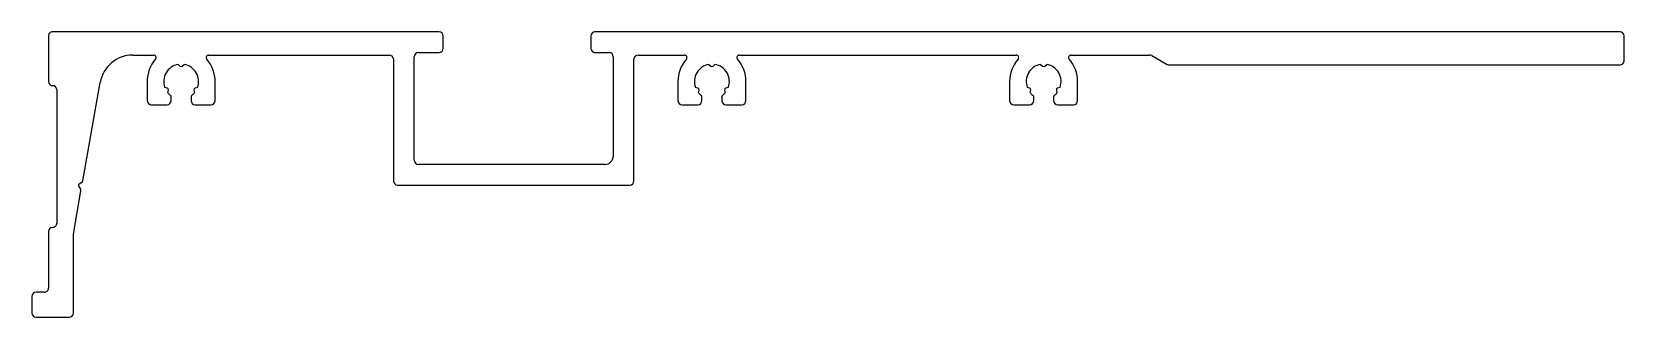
# Model space of a CAD drawing. Extents: x 1981 to 2173, y 1898 to 1933.
import ezdxf

# ---------------------------------------------------------------- set-up
doc = ezdxf.new("R2010")
doc.units = 0
doc.layers.get('0').update_dxf_attribs({"linetype": 'CONTINUOUS'})

msp = doc.modelspace()

# ---------------------------------------------------------------- linework, layer by layer
for p, q in [((1983.37, 1932.33), (1983.37, 1926.83)), ((1998.62, 1932.83), (1983.87, 1932.83)), ((2030.47, 1932.83), (1998.62, 1932.83)), ((2030.97, 1930.83), (2030.97, 1932.33)), ((2048.77, 1932.33), (2048.77, 1930.83)), ((2062.33, 1932.83), (2049.27, 1932.83)), ((2102.43, 1932.83), (2062.33, 1932.83)), ((2172.87, 1932.83), (2102.43, 1932.83)), ((2173.37, 1929.33), (2173.37, 1932.33)), ((1993.54, 1930.03), (1996.06, 1930.03)), ((2002.68, 1930.03), (2024.47, 1930.03)), ((2027.47, 1917.33), (2027.47, 1929.83)), ((2027.97, 1930.33), (2030.47, 1930.33)), ((2049.27, 1930.33), (2050.97, 1930.33)), ((2051.47, 1929.83), (2051.47, 1917.83)), ((2054.47, 1930.03), (2060.06, 1930.03)), ((2066.68, 1930.03), (2100.06, 1930.03)), ((2106.68, 1930.03), (2116.15, 1930.03)), ((2116.4, 1929.96), (2118.25, 1928.89)), ((1999, 1928.9), (1999.23, 1928.68)), ((1999.5, 1928.68), (1999.74, 1928.9)), ((2024.97, 1929.53), (2024.97, 1914.83)), ((2053.97, 1914.83), (2053.97, 1929.53)), ((2063, 1928.9), (2063.23, 1928.68)), ((2063.5, 1928.68), (2063.74, 1928.9)), ((2103, 1928.9), (2103.23, 1928.68)), ((2103.5, 1928.68), (2103.74, 1928.9)), ((2118.5, 1928.83), (2172.87, 1928.83)), ((1984.37, 1925.86), (1984.37, 1909.76)), ((1987.51, 1914.86), (1989.6, 1926.72)), ((1995.27, 1926.83), (1995.27, 1924.53)), ((1997.69, 1926.02), (1997.39, 1926.11)), ((1997.76, 1925.47), (1997.83, 1925.78)), ((2000.9, 1925.78), (2000.97, 1925.47)), ((2001.34, 1926.11), (2001.04, 1926.02)), ((2003.47, 1924.53), (2003.47, 1926.83)), ((2059.27, 1926.83), (2059.27, 1924.53)), ((2061.69, 1926.02), (2061.39, 1926.11)), ((2061.76, 1925.47), (2061.83, 1925.78)), ((2064.9, 1925.78), (2064.97, 1925.47)), ((2065.34, 1926.11), (2065.04, 1926.02)), ((2067.47, 1924.53), (2067.47, 1926.83)), ((2099.27, 1926.83), (2099.27, 1924.53)), ((2101.69, 1926.02), (2101.39, 1926.11)), ((2101.76, 1925.47), (2101.83, 1925.78)), ((2104.9, 1925.78), (2104.97, 1925.47)), ((2105.34, 1926.11), (2105.04, 1926.02)), ((2107.47, 1924.53), (2107.47, 1926.83)), ((1995.77, 1924.03), (1997.67, 1924.03)), ((1998.17, 1924.53), (1998.17, 1925)), ((2000.57, 1925), (2000.57, 1924.53)), ((2001.07, 1924.03), (2002.97, 1924.03)), ((2059.77, 1924.03), (2061.67, 1924.03)), ((2062.17, 1924.53), (2062.17, 1925)), ((2064.57, 1925), (2064.57, 1924.53)), ((2065.07, 1924.03), (2066.97, 1924.03)), ((2099.77, 1924.03), (2101.67, 1924.03)), ((2102.17, 1924.53), (2102.17, 1925)), ((2104.57, 1925), (2104.57, 1924.53)), ((2105.07, 1924.03), (2106.97, 1924.03)), ((2050.47, 1916.83), (2027.97, 1916.83)), ((1987.38, 1914.66), (1987.07, 1914.44)), ((2025.47, 1914.33), (2053.47, 1914.33)), ((1986.37, 1908.4), (1987.29, 1913.63)), ((1987.02, 1914.17), (1987.24, 1913.85)), ((1983.37, 1908.73), (1983.37, 1901.9)), ((1986.37, 1898.9), (1986.37, 1908.4)), ((1981.37, 1900.9), (1981.37, 1898.9)), ((1982.87, 1901.4), (1981.87, 1901.4)), ((1981.87, 1898.4), (1985.87, 1898.4))]:
    msp.add_line(p, q)
for centre, radius, start, end in [((1983.87, 1932.33), 0.5, 90, 180.0001), ((2030.47, 1932.33), 0.5, 0, 90), ((2049.27, 1932.33), 0.5, 90, 180), ((2172.87, 1932.33), 0.5, 0, 90), ((1993.54, 1926.03), 4, 90, 170), ((1996.06, 1929.73), 0.3, 318.7695, 90), ((2002.68, 1929.73), 0.3, 90, 221.2305), ((2024.47, 1929.53), 0.5, 0, 90), ((2027.97, 1929.83), 0.5, 90, 180), ((2030.47, 1930.83), 0.5, 270, 0), ((2049.27, 1930.83), 0.5, 180, 270), ((2050.97, 1929.83), 0.5, 0, 90), ((2054.47, 1929.53), 0.5, 90, 180), ((2060.06, 1929.73), 0.3, 318.7695, 90), ((2066.68, 1929.73), 0.3, 90, 221.2305), ((2100.06, 1929.73), 0.3, 318.7695, 90), ((2106.68, 1929.73), 0.3, 90, 221.2305), ((2116.15, 1929.53), 0.5, 60, 90), ((1999.37, 1926.83), 4.1, 138.7695, 180), ((1999.37, 1926.83), 2.1, 100.1321, 199.8679), ((1999.37, 1928.83), 0.2, 227.5, 312.5), ((1999.37, 1926.83), 2.1, 340.1321, 79.8679), ((1999.37, 1926.83), 4.1, 0, 41.2305), ((2063.37, 1926.83), 4.1, 138.7695, 180), ((2063.37, 1926.83), 2.1, 100.1321, 199.8679), ((2063.37, 1928.83), 0.2, 227.5, 312.5), ((2063.37, 1926.83), 2.1, 340.1321, 79.8679), ((2063.37, 1926.83), 4.1, 0, 41.2305), ((2103.37, 1926.83), 4.1, 138.7695, 180), ((2103.37, 1926.83), 2.1, 100.1321, 199.8679), ((2103.37, 1928.83), 0.2, 227.5, 312.5), ((2103.37, 1926.83), 2.1, 340.1321, 79.8679), ((2103.37, 1926.83), 4.1, 0, 41.2305), ((2118.5, 1929.33), 0.5, 240, 270), ((2172.87, 1929.33), 0.5, 270, 360), ((1983.87, 1926.83), 0.5, 180.0001, 269.9945), ((1983.87, 1925.83), 0.5, 3.4616, 89.9945), ((1997.63, 1925.83), 0.2, 347.5, 72.5), ((2001.1, 1925.83), 0.2, 107.5, 192.5), ((2061.63, 1925.83), 0.2, 347.5, 72.5), ((2065.1, 1925.83), 0.2, 107.5, 192.5), ((2101.63, 1925.83), 0.2, 347.5, 72.5), ((2105.1, 1925.83), 0.2, 107.5, 192.5), ((1995.77, 1924.53), 0.5, 180, 270), ((1997.67, 1924.53), 0.5, 270, 0), ((1999.37, 1926.83), 2.1, 220.1321, 232.5048), ((1997.97, 1925), 0.2, 0, 52.5048), ((2000.77, 1925), 0.2, 127.4952, 180), ((2001.07, 1924.53), 0.5, 180, 270), ((1999.37, 1926.83), 2.1, 307.4952, 319.8679), ((2002.97, 1924.53), 0.5, 270, 0), ((2059.77, 1924.53), 0.5, 180, 270), ((2061.67, 1924.53), 0.5, 270, 360), ((2063.37, 1926.83), 2.1, 220.1321, 232.5048), ((2061.97, 1925), 0.2, 0, 52.5048), ((2064.77, 1925), 0.2, 127.4952, 180), ((2065.07, 1924.53), 0.5, 180, 270), ((2063.37, 1926.83), 2.1, 307.4952, 319.8679), ((2066.97, 1924.53), 0.5, 270, 360), ((2099.77, 1924.53), 0.5, 180, 270), ((2101.67, 1924.53), 0.5, 270, 360), ((2103.37, 1926.83), 2.1, 220.1321, 232.5048), ((2101.97, 1925), 0.2, 0, 52.5048), ((2104.77, 1925), 0.2, 127.4952, 180), ((2105.07, 1924.53), 0.5, 180, 270), ((2103.37, 1926.83), 2.1, 307.4952, 319.8679), ((2106.97, 1924.53), 0.5, 270, 360), ((2027.97, 1917.33), 0.5, 180, 270), ((2050.47, 1917.83), 1, 270, 360), ((1987.18, 1914.28), 0.2, 124.9965, 214.9965), ((1987.21, 1914.91), 0.3, 304.9965, 350), ((2025.47, 1914.83), 0.5, 180, 270), ((2053.47, 1914.83), 0.5, 270, 360), ((1986.99, 1913.68), 0.3, 350, 34.9965), ((1983.87, 1908.73), 0.5, 90.0055, 180.0004), ((1983.87, 1909.73), 0.5, 270.0055, 3.4616), ((1981.87, 1900.9), 0.5, 90, 180), ((1982.87, 1901.9), 0.5, 270, 0.0004), ((1981.87, 1898.9), 0.5, 180, 270), ((1985.87, 1898.9), 0.5, 270, 360)]:
    msp.add_arc(centre, radius, start, end)

doc.saveas('drawing.dxf')
